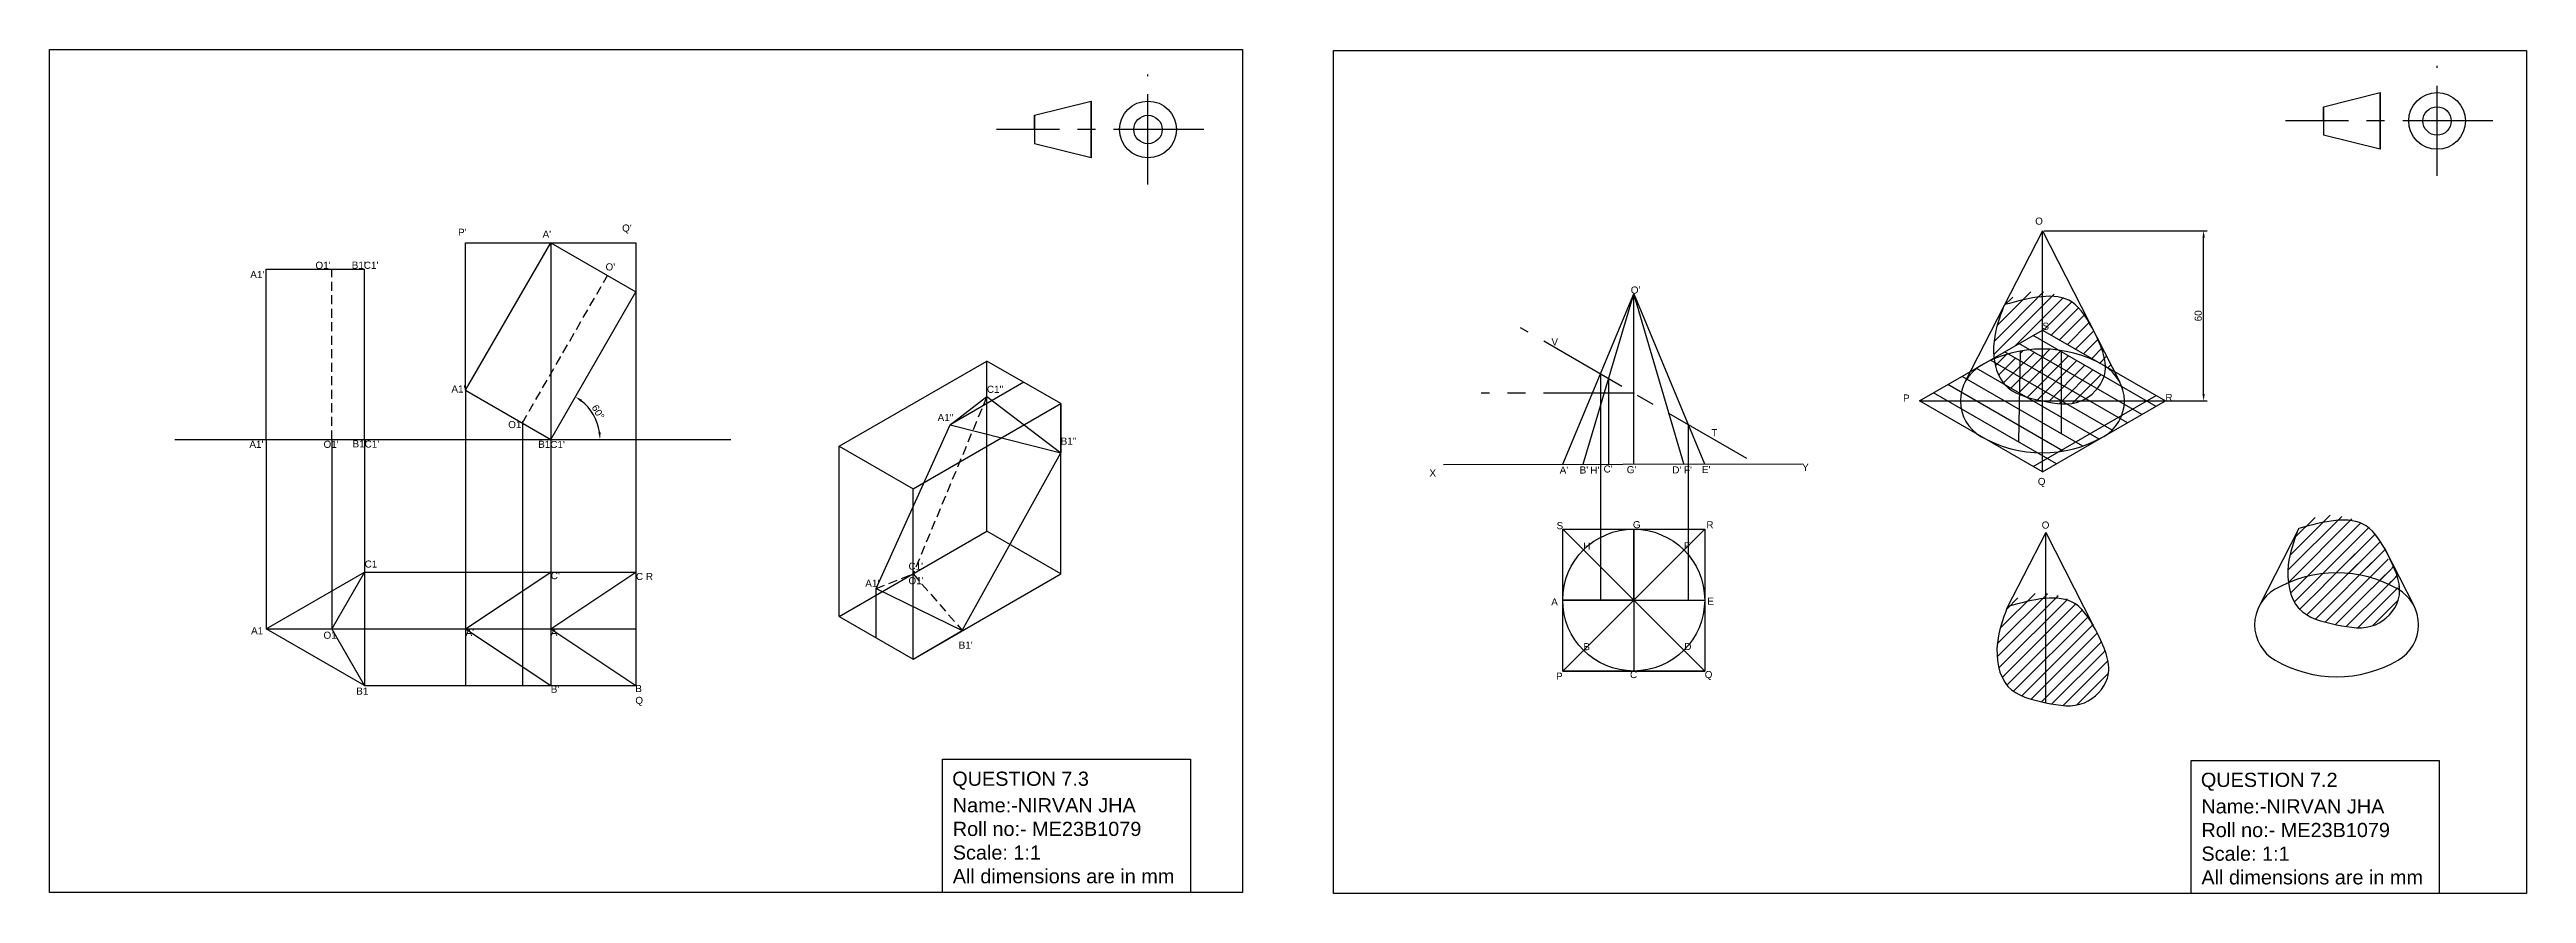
# Model space of a CAD drawing. Header units: millimetres. Extents: x 1481 to 3598, y 1607 to 1917.
# Drawn here: x 1481 to 2353, y 1607 to 1904 of the extents above; entities that cross this region are included whole.
import ezdxf

# ---------------------------------------------------------------- set-up
doc = ezdxf.new("R2010")
doc.units = ezdxf.units.MM
doc.linetypes.add('CENTER', pattern=[50.8, 31.75, -6.35, 6.35, -6.35])
doc.linetypes.add('HIDDEN2', pattern=[4.7625, 3.175, -1.5875])
doc.styles.get("Standard").update_dxf_attribs({"font": 'arial.ttf'})
doc.dimstyles.new('ISO-25', dxfattribs={"dimtxt": 2.5, "dimasz": 2.5, "dimexe": 1.25, "dimexo": 0.625, "dimtad": 1, "dimtxsty": 'Standard', "dimcen": 2.5, "dimadec": 0, "dimazin": 0, "dimtfac": 1, "dimtmove": 0, "dimatfit": 3, "dimfxl": 1, "dimarcsym": 0})

# ---------------------------------------------------------------- blocks, each defined once
blk = doc.blocks.new('*D1')
at = {"color": 0, "lineweight": -2, "transparency": 16777216}
for p, q in [((2182.85, 1840.49), (2240.23, 1840.49)), ((2238.98, 1782.99), (2238.98, 1837.99)), ((2182.85, 1780.49), (2240.23, 1780.49))]:
    blk.add_line(p, q, dxfattribs=at)
at = {"color": 0, "transparency": 16777216}
for points in [[(2238.56, 1837.99), (2239.4, 1837.99), (2238.98, 1840.49)], [(2238.56, 1782.99), (2239.4, 1782.99), (2238.98, 1780.49)]]:
    blk.add_solid(points, dxfattribs=at)
at = {"layer": 'Defpoints', "color": 0, "transparency": 16777216}
for p in [(2182.22, 1840.49), (2238.98, 1840.49), (2182.22, 1780.49)]:
    blk.add_point(p, dxfattribs=at)
at = {"color": 0, "transparency": 16777216, "insert": (2237.08, 1810.49), "char_height": 2.5, "attachment_point": 5, "rotation": 90}
blk.add_mtext('60', dxfattribs=at)
blk = doc.blocks.new('*D2')
at = {"color": 0, "lineweight": -2, "transparency": 16777216}
blk.add_arc((1657.05, 1766.96), 17.35, 8.26488, 51.73512, dxfattribs=at)
at = {"color": 0, "transparency": 16777216}
for points in [[(1667.56, 1780.23), (1668.02, 1780.92), (1665.72, 1781.98)], [(1674.63, 1769.48), (1673.8, 1769.42), (1674.39, 1766.96)]]:
    blk.add_solid(points, dxfattribs=at)
at = {"layer": 'Defpoints', "color": 0, "transparency": 16777216}
for p in [(1687.05, 1818.92), (1673.35, 1772.89), (1524.67, 1766.96), (1657.05, 1766.96), (1720.47, 1766.96)]:
    blk.add_point(p, dxfattribs=at)
at = {"color": 0, "transparency": 16777216, "insert": (1673.72, 1776.58), "char_height": 2.5, "attachment_point": 5, "rotation": 300}
blk.add_mtext('60°', dxfattribs=at)

msp = doc.modelspace()

# ---------------------------------------------------------------- hatches: boundary and pattern name
h = msp.add_hatch()
h.set_pattern_fill('ANSI31', color=256)
edge = h.paths.add_edge_path()
edge.add_spline(control_points=[(2182.224, 1818.945), (2176.912, 1819.474), (2171.598, 1818.203), (2168.923, 1814.444)], knot_values=[107.3980394, 107.3980394, 107.3980394, 107.3980394, 121.2391154, 121.2391154, 121.2391154, 121.2391154], degree=3, periodic=0)
edge.add_line((2168.923, 1814.444), (2168.58, 1813.772))
edge.add_spline(control_points=[(2168.58, 1813.772), (2167.127, 1809.863), (2165.032, 1804.228), (2164.98, 1797.629), (2165.195, 1795.658)], knot_values=[0, 0, 0, 0, 12.6479975, 18.2360053, 18.2360053, 18.2360053, 18.2360053], degree=3, periodic=0)
edge.add_line((2165.195, 1795.658), (2182.224, 1805.489))
edge.add_line((2182.224, 1805.489), (2182.224, 1818.945))
h.paths.add_polyline_path([(2182.224, 1840.489), (2182.224, 1805.489), (2207.571, 1790.855)])
edge = h.paths.add_edge_path()
edge.add_line((2182.224, 1840.489), (2182.224, 1818.945))
edge.add_spline(control_points=[(2182.224, 1818.945), (2186.024, 1818.567), (2193.618, 1815.968), (2197.336, 1810.692), (2198.947, 1807.741)], knot_values=[87.6011064, 87.6011064, 87.6011064, 87.6011064, 97.5044141, 107.3980394, 107.3980394, 107.3980394, 107.3980394], degree=3, periodic=0)
edge.add_line((2198.947, 1807.741), (2182.224, 1840.489))
h.paths.add_polyline_path([(2182.224, 1795.904), (2177.644, 1798.548, 0.0180621), (2174.548, 1798.105), (2174.48, 1794.601), (2182.224, 1790.13)])
h.paths.add_polyline_path([(2188.922, 1797.81), (2187.862, 1798.422, 0.0326587), (2182.224, 1798.791), (2182.224, 1795.904), (2188.922, 1792.036)])
edge = h.paths.add_edge_path()
edge.add_line((2188.922, 1797.81), (2188.922, 1792.036))
edge.add_line((2188.922, 1792.036), (2201.519, 1784.764))
edge.add_spline(control_points=[(2201.519, 1784.764), (2202.612, 1786.097), (2203.458, 1787.598), (2203.922, 1789.15)], knot_values=[63.4415208, 63.4415208, 63.4415208, 63.4415208, 68.3838264, 68.3838264, 68.3838264, 68.3838264], degree=3, periodic=0)
edge.add_line((2203.922, 1789.15), (2188.922, 1797.81))
h.paths.add_polyline_path([(2182.224, 1790.13), (2174.48, 1794.601), (2174.368, 1788.892), (2182.224, 1784.357)])
h.paths.add_polyline_path([(2174.48, 1794.601), (2170.182, 1797.083, 0.0374958), (2164.105, 1794.818), (2174.368, 1788.892)])
edge = h.paths.add_edge_path()
edge.add_line((2174.368, 1788.892), (2165.425, 1794.055))
edge.add_spline(control_points=[(2165.425, 1794.055), (2165.96, 1791.066), (2167.076, 1788.293), (2168.923, 1786.263), (2168.923, 1786.263)], knot_values=[19.7643991, 19.7643991, 19.7643991, 19.7643991, 28.4125281, 28.4126835, 28.4126835, 28.4126835, 28.4126835], degree=3, periodic=0)
edge.add_line((2168.923, 1786.263), (2174.257, 1783.183))
edge.add_line((2174.257, 1783.183), (2174.368, 1788.892))
edge = h.paths.add_edge_path()
edge.add_line((2182.224, 1784.357), (2174.368, 1788.892))
edge.add_line((2174.368, 1788.892), (2174.257, 1783.183))
edge.add_line((2174.257, 1783.183), (2176.387, 1781.953))
edge.add_spline(control_points=[(2176.387, 1781.953), (2178.262, 1781.353), (2180.25, 1780.902), (2182.224, 1780.489)], knot_values=[37.2526156, 37.2526156, 37.2526156, 37.2526156, 42.9127427, 42.9127427, 42.9127427, 42.9127427], degree=3, periodic=0)
edge.add_line((2182.224, 1780.489), (2182.224, 1784.357))
h.paths.add_polyline_path([(2188.922, 1786.263), (2182.224, 1790.13), (2182.224, 1784.357), (2188.922, 1780.489)])
h.paths.add_polyline_path([(2188.922, 1792.036), (2182.224, 1795.904), (2182.224, 1790.13), (2188.922, 1786.263)])
edge = h.paths.add_edge_path()
edge.add_line((2188.922, 1792.036), (2188.922, 1786.263))
edge.add_line((2188.922, 1786.263), (2197.5, 1781.31))
edge.add_spline(control_points=[(2197.5, 1781.31), (2199.005, 1782.198), (2200.393, 1783.392), (2201.519, 1784.764)], knot_values=[58.354451, 58.354451, 58.354451, 58.354451, 63.4415208, 63.4415208, 63.4415208, 63.4415208], degree=3, periodic=0)
edge.add_line((2201.519, 1784.764), (2188.922, 1792.036))
edge = h.paths.add_edge_path()
edge.add_line((2188.922, 1786.263), (2188.922, 1780.489))
edge.add_line((2188.922, 1780.489), (2195.868, 1780.489))
edge.add_spline(control_points=[(2195.868, 1780.489), (2196.422, 1780.721), (2196.969, 1780.997), (2197.5, 1781.31)], knot_values=[56.5569066, 56.5569066, 56.5569066, 56.5569066, 58.354451, 58.354451, 58.354451, 58.354451], degree=3, periodic=0)
edge.add_line((2197.5, 1781.31), (2188.922, 1786.263))
h.paths.add_polyline_path([(2182.224, 1784.357), (2182.224, 1780.489), (2188.922, 1780.489)], flags=17)
edge = h.paths.add_edge_path()
edge.add_line((2188.922, 1780.489), (2182.224, 1780.489))
edge.add_spline(control_points=[(2182.224, 1780.489), (2184.489, 1780.016), (2186.736, 1779.595), (2188.922, 1779.473)], knot_values=[42.9127427, 42.9127427, 42.9127427, 42.9127427, 49.4079772, 49.4079772, 49.4079772, 49.4079772], degree=3, periodic=0)
edge.add_line((2188.922, 1779.473), (2188.922, 1780.489))
edge = h.paths.add_edge_path()
edge.add_spline(control_points=[(2190.729, 1779.446), (2192.499, 1779.498), (2194.219, 1779.8), (2195.868, 1780.489)], knot_values=[51.2116583, 51.2116583, 51.2116583, 51.2116583, 56.5569066, 56.5569066, 56.5569066, 56.5569066], degree=3, periodic=0)
edge.add_line((2195.868, 1780.489), (2188.922, 1780.489))
edge.add_line((2188.922, 1780.489), (2190.729, 1779.446))
h.paths.add_polyline_path([(2181.442, 1804.167), (2185.021, 1804.167), (2185.021, 1809.319), (2181.442, 1809.319)], flags=9)
h = msp.add_hatch()
h.set_pattern_fill('ANSI31', color=256)
edge = h.paths.add_edge_path()
edge.add_spline(control_points=[(2302.532, 1728.882), (2300.921, 1731.833), (2294.602, 1740.798), (2277.096, 1742.033), (2272.507, 1735.585)], knot_values=[87.6011064, 87.6011064, 87.6011064, 87.6011064, 97.4947317, 121.2391154, 121.2391154, 121.2391154, 121.2391154], degree=3, periodic=0)
edge.add_line((2272.507, 1735.585), (2272.164, 1734.913))
edge.add_spline(control_points=[(2272.164, 1734.913), (2270.711, 1731.004), (2268.58, 1725.27), (2268.563, 1718.537), (2268.819, 1716.46)], knot_values=[0, 0, 0, 0, 12.6479975, 18.5572247, 18.5572247, 18.5572247, 18.5572247], degree=3, periodic=0)
edge.add_arc((2285.808, 1676.63), 43.301, 60, 113.100271, ccw=False)
edge.add_arc((2300.242, 1701.63), 14.434, 57.679559, 60, ccw=False)
edge.add_spline(control_points=[(2307.959, 1713.828), (2307.866, 1717.798), (2305.476, 1723.079), (2303.078, 1727.881), (2302.532, 1728.882)], knot_values=[72.0623401, 72.0623401, 72.0623401, 72.0623401, 84.2448644, 87.6011064, 87.6011064, 87.6011064, 87.6011064], degree=3, periodic=0)
edge.add_line((2304.091, 1725.828), (2302.532, 1728.882))
edge = h.paths.add_edge_path()
edge.add_spline(control_points=[(2268.819, 1716.46), (2269.247, 1712.996), (2272.103, 1704.894), (2285.596, 1701.45), (2299.298, 1699.208), (2307.42, 1707.641), (2307.987, 1712.629), (2307.959, 1713.828)], knot_values=[18.5572247, 18.5572247, 18.5572247, 18.5572247, 28.4125281, 42.9127427, 56.5569066, 68.3838264, 72.0623401, 72.0623401, 72.0623401, 72.0623401], degree=3, periodic=0)
edge.add_arc((2300.242, 1701.63), 14.434, 57.679559, 60)
edge.add_arc((2285.808, 1676.63), 43.301, 60, 113.100271)
h = msp.add_hatch()
h.set_pattern_fill('ANSI31', color=256)
edge = h.paths.add_edge_path()
edge.add_spline(control_points=[(2302.532, 1728.882), (2303.078, 1727.881), (2305.476, 1723.079), (2307.866, 1717.798), (2307.959, 1713.828)], knot_values=[72.0623401, 72.0623401, 72.0623401, 72.0623401, 75.4185822, 87.6011064, 87.6011064, 87.6011064, 87.6011064], degree=3, periodic=0)
edge.add_line((2304.091, 1725.828), (2302.532, 1728.882))
edge.add_spline(control_points=[(2302.532, 1728.882), (2300.921, 1731.833), (2294.602, 1740.798), (2277.096, 1742.033), (2272.507, 1735.585)], knot_values=[87.6011064, 87.6011064, 87.6011064, 87.6011064, 97.4947317, 121.2391154, 121.2391154, 121.2391154, 121.2391154], degree=3, periodic=0)
edge.add_line((2272.507, 1735.585), (2272.164, 1734.913))
edge.add_spline(control_points=[(2272.164, 1734.913), (2270.711, 1731.004), (2268.58, 1725.27), (2268.563, 1718.537), (2268.819, 1716.46)], knot_values=[0, 0, 0, 0, 12.6479975, 18.5572247, 18.5572247, 18.5572247, 18.5572247], degree=3, periodic=0)
edge.add_arc((2285.808, 1676.63), 43.301, 60, 113.100271, ccw=False)
edge.add_arc((2300.242, 1701.63), 14.434, 57.679559, 60, ccw=False)
h = msp.add_hatch()
h.set_pattern_fill('ANSI31', color=256)
h.set_pattern_definition([(45, (1.176, -106.3312), (-2.245064, 2.245064), [])])
edge = h.paths.add_edge_path()
edge.add_line((2183.4, 1734.158), (2183.4, 1712.614))
edge.add_spline(control_points=[(2183.4, 1712.614), (2187.2, 1712.236), (2194.794, 1709.637), (2198.512, 1704.361), (2200.123, 1701.41)], knot_values=[87.6011064, 87.6011064, 87.6011064, 87.6011064, 97.5044141, 107.3980394, 107.3980394, 107.3980394, 107.3980394], degree=3, periodic=0)
edge.add_line((2200.123, 1701.41), (2183.4, 1734.158))
h.paths.add_polyline_path([(2204.078, 1692.979), (2204.33, 1692.286), (2204.309, 1692.349), (2204.147, 1692.796)])
h.paths.add_polyline_path([(2205.538, 1686.671), (2205.544, 1686.373), (2205.548, 1686.37), (2205.545, 1686.543)])
h.paths.add_polyline_path([(2199.797, 1701.996), (2200.123, 1701.41), (2183.4, 1734.158), (2183.4, 1712.614), (2184.159, 1712.526), (2184.917, 1712.414), (2185.671, 1712.279), (2186.42, 1712.12), (2187.162, 1711.938), (2187.895, 1711.735), (2188.618, 1711.509), (2189.329, 1711.262), (2190.026, 1710.993), (2190.708, 1710.705), (2191.372, 1710.396), (2192.018, 1710.067), (2192.643, 1709.72), (2193.245, 1709.353), (2193.824, 1708.969), (2194.377, 1708.566), (2194.905, 1708.147), (2195.41, 1707.71), (2195.893, 1707.258), (2196.356, 1706.79), (2196.799, 1706.308), (2197.224, 1705.812), (2197.632, 1705.302), (2198.024, 1704.779), (2198.402, 1704.245), (2198.767, 1703.698), (2199.121, 1703.141), (2199.464, 1702.573)])
h.paths.add_polyline_path([(2205.478, 1687.482), (2205.531, 1686.793), (2205.521, 1686.985), (2205.484, 1687.429)])
h.paths.add_polyline_path([(2201.698, 1698.327), (2201.968, 1697.771), (2201.823, 1698.07), (2201.702, 1698.319)])
h.paths.add_polyline_path([(2205.376, 1688.27), (2205.468, 1687.568), (2205.433, 1687.874)])
h.paths.add_polyline_path([(2202.008, 1697.689), (2202.329, 1697.018), (2202.239, 1697.208), (2202.032, 1697.64)])
h.paths.add_polyline_path([(2205.244, 1689.019), (2205.371, 1688.304), (2205.369, 1688.32), (2205.293, 1688.766)])
h.paths.add_polyline_path([(2202.387, 1696.897), (2202.7, 1696.228), (2202.65, 1696.338), (2202.445, 1696.774)])
h.paths.add_polyline_path([(2205.069, 1689.816), (2205.222, 1689.128), (2205.206, 1689.213), (2205.107, 1689.661)])
h.paths.add_polyline_path([(2202.754, 1696.11), (2203.067, 1695.42), (2203.05, 1695.46), (2202.851, 1695.9)])
h.paths.add_polyline_path([(2204.856, 1690.633), (2205.038, 1689.943), (2204.997, 1690.109), (2204.878, 1690.557)])
h.paths.add_polyline_path([(2203.099, 1695.349), (2203.401, 1694.656), (2203.245, 1695.019)])
h.paths.add_polyline_path([(2204.608, 1691.459), (2204.826, 1690.737), (2204.748, 1691.005), (2204.61, 1691.453)])
h.paths.add_polyline_path([(2203.424, 1694.603), (2203.715, 1693.903), (2203.622, 1694.133), (2203.436, 1694.577)])
h.paths.add_polyline_path([(2204.363, 1692.192), (2204.604, 1691.472), (2204.463, 1691.901)])
h.paths.add_polyline_path([(2203.762, 1693.787), (2204.03, 1693.104), (2203.978, 1693.242), (2203.803, 1693.688)])
h.paths.add_polyline_path([(2204.873, 1682.149), (2204.88, 1682.167), (2204.887, 1682.185), (2204.893, 1682.203), (2204.9, 1682.221), (2204.907, 1682.239), (2204.913, 1682.257), (2204.92, 1682.275), (2204.926, 1682.293), (2204.932, 1682.311), (2204.939, 1682.329), (2204.945, 1682.347), (2204.951, 1682.365), (2204.958, 1682.383), (2204.964, 1682.401), (2204.97, 1682.419), (2204.976, 1682.437), (2204.983, 1682.456), (2204.989, 1682.474), (2204.995, 1682.492), (2205.001, 1682.51), (2205.097, 1682.819), (2205.096, 1682.819), (2204.867, 1682.132)])
h.paths.add_polyline_path([(2202.302, 1677.973), (2202.316, 1677.989), (2202.33, 1678.005), (2202.344, 1678.02), (2202.357, 1678.036), (2202.371, 1678.052), (2202.385, 1678.067), (2202.399, 1678.083), (2202.412, 1678.099), (2202.426, 1678.114), (2202.44, 1678.13), (2202.453, 1678.146), (2202.467, 1678.162), (2202.48, 1678.178), (2202.494, 1678.193), (2202.508, 1678.209), (2202.521, 1678.225), (2202.535, 1678.241), (2202.548, 1678.257), (2202.561, 1678.273), (2202.575, 1678.289), (2202.693, 1678.433), (2202.69, 1678.435), (2202.301, 1677.972)])
h.paths.add_polyline_path([(2169.072, 1705.589), (2169.12, 1705.722), (2169.096, 1705.656)])
h.paths.add_polyline_path([(2169.51, 1706.78), (2169.559, 1706.912), (2169.535, 1706.846)])
h.paths.add_polyline_path([(2169.363, 1706.383), (2169.412, 1706.516), (2169.388, 1706.449)])
h.paths.add_polyline_path([(2169.461, 1706.648), (2169.51, 1706.78), (2169.486, 1706.714)])
h.paths.add_polyline_path([(2169.29, 1706.185), (2169.339, 1706.317), (2169.315, 1706.251)])
h.paths.add_polyline_path([(2169.29, 1706.185), (2169.266, 1706.119), (2169.242, 1706.053)])
h.paths.add_polyline_path([(2169.217, 1705.987), (2169.193, 1705.92), (2169.242, 1706.053)])
h.paths.add_polyline_path([(2169.145, 1705.788), (2169.193, 1705.92), (2169.169, 1705.854)])
h.paths.add_polyline_path([(2169, 1705.391), (2169.048, 1705.523), (2169.024, 1705.457)])
h.paths.add_polyline_path([(2182.89, 1674.265), (2182.914, 1674.26), (2182.937, 1674.255), (2182.96, 1674.251), (2182.983, 1674.246)])
h.paths.add_polyline_path([(2183.006, 1674.241), (2183.029, 1674.236), (2183.053, 1674.231), (2183.076, 1674.226), (2182.983, 1674.246)])
h.paths.add_polyline_path([(2183.122, 1674.216), (2183.145, 1674.211), (2183.168, 1674.207), (2183.076, 1674.226), (2183.099, 1674.221)])
h.paths.add_polyline_path([(2183.238, 1674.192), (2183.261, 1674.187), (2183.168, 1674.207), (2183.191, 1674.202), (2183.215, 1674.197)])
h.paths.add_polyline_path([(2183.353, 1674.168), (2183.261, 1674.187), (2183.284, 1674.182), (2183.307, 1674.177), (2183.33, 1674.173)])
h.paths.add_polyline_path([(2182.52, 1674.345), (2182.427, 1674.365), (2182.451, 1674.36), (2182.474, 1674.355), (2182.497, 1674.35)])
h.paths.add_polyline_path([(2182.636, 1674.32), (2182.543, 1674.34), (2182.566, 1674.335), (2182.59, 1674.33), (2182.613, 1674.325)])
h.paths.add_polyline_path([(2182.404, 1674.37), (2182.312, 1674.39), (2182.335, 1674.385), (2182.358, 1674.38), (2182.381, 1674.375)])
h.paths.add_polyline_path([(2182.752, 1674.295), (2182.659, 1674.315), (2182.682, 1674.31), (2182.705, 1674.305), (2182.728, 1674.3)])
h.paths.add_polyline_path([(2182.289, 1674.395), (2182.196, 1674.415), (2182.219, 1674.41), (2182.242, 1674.405), (2182.265, 1674.4)])
h.paths.add_polyline_path([(2182.867, 1674.27), (2182.775, 1674.29), (2182.798, 1674.285), (2182.821, 1674.28), (2182.844, 1674.275)])
h.paths.add_polyline_path([(2182.173, 1674.42), (2182.08, 1674.44), (2182.104, 1674.435), (2182.127, 1674.43), (2182.15, 1674.425)])
h = msp.add_hatch()
h.set_pattern_fill('ANSI31', color=256)
edge = h.paths.add_edge_path()
edge.add_spline(control_points=[(2183.4, 1712.614), (2178.088, 1713.143), (2172.774, 1711.871), (2170.099, 1708.112)], knot_values=[107.3980394, 107.3980394, 107.3980394, 107.3980394, 121.2391154, 121.2391154, 121.2391154, 121.2391154], degree=3, periodic=0)
edge.add_line((2170.099, 1708.112), (2169.755, 1707.44))
edge.add_spline(control_points=[(2169.755, 1707.44), (2168.303, 1703.532), (2165.039, 1694.752), (2167.597, 1677.957), (2178.343, 1675.214), (2183.4, 1674.158)], knot_values=[0, 0, 0, 0, 12.6479975, 28.4125281, 42.9127427, 42.9127427, 42.9127427, 42.9127427], degree=3, periodic=0)
edge.add_line((2183.4, 1674.158), (2183.4, 1712.614))
edge = h.paths.add_edge_path()
edge.add_spline(control_points=[(2183.4, 1674.158), (2188.158, 1673.164), (2196.89, 1671.735), (2208.406, 1683.693), (2203.636, 1694.47), (2200.67, 1700.409), (2200.123, 1701.41)], knot_values=[42.9127427, 42.9127427, 42.9127427, 42.9127427, 56.5569066, 68.3838264, 84.2448644, 87.6011064, 87.6011064, 87.6011064, 87.6011064], degree=3, periodic=0)
edge.add_spline(control_points=[(2200.123, 1701.41), (2198.512, 1704.361), (2194.794, 1709.637), (2187.2, 1712.236), (2183.4, 1712.614)], knot_values=[87.6011064, 87.6011064, 87.6011064, 87.6011064, 97.4947317, 107.3980394, 107.3980394, 107.3980394, 107.3980394], degree=3, periodic=0)
edge.add_line((2183.4, 1712.614), (2183.4, 1674.158))

# ---------------------------------------------------------------- linework, layer by layer
at = {"linetype": 'CENTER'}
for p, q in [((1867.304, 1856.785), (1867.304, 1895.512)), ((2321.183, 1859.793), (2321.183, 1898.521)), ((1886.948, 1876.149), (1813.977, 1876.149)), ((2340.826, 1879.157), (2267.855, 1879.157)), ((2078.188, 1760.231), (1998.456, 1806.264)), ((2038.322, 1783.247), (1984.668, 1783.247))]:
    msp.add_line(p, q, dxfattribs=at)
for p, q in [((1827.304, 1881.149), (1847.304, 1886.149)), ((1847.304, 1876.149), (1847.304, 1886.149)), ((1847.304, 1886.149), (1847.304, 1876.149)), ((1847.304, 1886.149), (1847.304, 1866.149)), ((2281.183, 1884.157), (2301.183, 1889.157)), ((2281.183, 1879.157), (2281.183, 1884.157)), ((2281.183, 1884.157), (2281.183, 1879.157)), ((2301.183, 1879.157), (2301.183, 1889.157)), ((2301.183, 1889.157), (2301.183, 1879.157)), ((2301.183, 1889.157), (2301.183, 1869.157)), ((1827.304, 1876.149), (1827.304, 1881.149)), ((1827.304, 1881.149), (1827.304, 1876.149)), ((1827.304, 1876.149), (1827.304, 1871.149)), ((1847.304, 1876.149), (1847.304, 1866.149)), ((1847.304, 1866.149), (1847.304, 1876.149)), ((2281.183, 1879.157), (2281.183, 1874.157)), ((2301.183, 1879.157), (2301.183, 1869.157)), ((2301.183, 1869.157), (2301.183, 1879.157)), ((1847.304, 1866.149), (1827.304, 1871.149)), ((2301.183, 1869.157), (2281.183, 1874.157)), ((2182.224, 1780.489), (2182.224, 1840.489)), ((1627.048, 1784.278), (1657.048, 1836.239)), ((1627.048, 1784.278), (1627.048, 1836.238)), ((1627.048, 1836.238), (1657.048, 1836.238)), ((1657.048, 1836.239), (1687.048, 1818.919)), ((1657.048, 1836.239), (1657.048, 1680.18)), ((1657.048, 1836.239), (1687.048, 1836.239)), ((1687.048, 1836.239), (1687.048, 1818.919)), ((1556.874, 1766.957), (1556.874, 1826.957)), ((1556.874, 1826.957), (1591.515, 1826.957)), ((1591.515, 1766.957), (1591.515, 1826.957)), ((1657.048, 1766.957), (1687.048, 1818.919)), ((1687.048, 1818.919), (1687.048, 1680.18)), ((2013.322, 1758.2), (2038.322, 1818.2)), ((2020.587, 1758.214), (2038.322, 1818.2)), ((2038.322, 1758.247), (2038.322, 1818.2)), ((2038.322, 1818.2), (2063.278, 1758.295)), ((2055.942, 1758.281), (2038.322, 1818.2)), ((2138.922, 1780.489), (2182.224, 1805.489)), ((2182.224, 1755.489), (2182.224, 1805.489)), ((2182.224, 1805.489), (2225.525, 1780.489)), ((2212.224, 1772.81), (2168.922, 1797.81)), ((2217.224, 1775.697), (2173.922, 1800.697)), ((2173.922, 1766.056), (2174.548, 1798.105)), ((2222.224, 1778.583), (2178.922, 1803.583)), ((2188.922, 1768.942), (2188.922, 1797.81)), ((1758.64, 1764.567), (1810.602, 1794.567)), ((1810.602, 1734.567), (1810.602, 1794.567)), ((1836.583, 1779.567), (1810.602, 1794.567)), ((2026.583, 1790.025), (2026.583, 1710.329)), ((2029.454, 1788.207), (2029.512, 1758.231)), ((2196.455, 1764.593), (2153.922, 1789.15)), ((2202.181, 1767.061), (2158.922, 1792.036)), ((2206.767, 1770.187), (2163.922, 1794.923)), ((1627.048, 1784.278), (1627.048, 1680.159)), ((1627.048, 1784.278), (1657.048, 1766.957)), ((1784.621, 1749.567), (1836.583, 1779.567)), ((1823.592, 1787.067), (1797.612, 1772.067)), ((1797.612, 1772.067), (1810.602, 1782.08)), ((1810.602, 1782.08), (1836.583, 1762.246)), ((1836.583, 1719.567), (1836.583, 1779.567)), ((1836.583, 1779.567), (1836.583, 1762.246)), ((2038.322, 1758.247), (2038.322, 1783.247)), ((2182.224, 1755.489), (2138.922, 1780.489)), ((2182.224, 1755.489), (2138.922, 1780.489)), ((2138.922, 1780.489), (2225.525, 1780.489)), ((2187.224, 1758.376), (2143.922, 1783.376)), ((2189.542, 1762.811), (2148.922, 1786.263)), ((2178.922, 1757.395), (2222.224, 1782.395)), ((2182.224, 1755.489), (2225.525, 1780.489)), ((2182.224, 1755.489), (2225.525, 1780.489)), ((1647.048, 1772.731), (1647.048, 1680.18)), ((1771.631, 1714.387), (1797.612, 1772.067)), ((1797.612, 1772.067), (1836.583, 1762.246)), ((2057.495, 1772.178), (2057.495, 1758.281)), ((1524.67, 1766.957), (1720.471, 1766.957)), ((1556.874, 1766.957), (1556.874, 1700.18)), ((1579.968, 1766.957), (1579.968, 1700.18)), ((1591.515, 1766.957), (1591.515, 1720.18)), ((1758.64, 1704.567), (1758.64, 1764.567)), ((1758.64, 1764.567), (1784.621, 1749.567)), ((1801.942, 1699.567), (1836.583, 1762.246)), ((1971.412, 1758.119), (2097.631, 1758.361)), ((2057.495, 1758.281), (2057.495, 1710.329)), ((1784.621, 1689.567), (1784.621, 1749.567)), ((1758.64, 1704.567), (1810.602, 1734.567)), ((1836.583, 1719.567), (1810.602, 1734.567)), ((2013.322, 1735.329), (2063.322, 1685.329)), ((2013.322, 1685.329), (2063.322, 1735.329)), ((2038.322, 1710.329), (2038.322, 1735.329)), ((2038.322, 1735.329), (2038.322, 1685.329)), ((2183.4, 1674.158), (2183.4, 1734.158)), ((1556.874, 1700.18), (1591.515, 1720.18)), ((1591.515, 1720.18), (1579.968, 1700.18)), ((1591.515, 1720.18), (1591.515, 1680.18)), ((1591.515, 1720.18), (1687.048, 1720.18)), ((1627.048, 1700.18), (1657.048, 1720.18)), ((1647.048, 1720.18), (1657.048, 1720.18)), ((1647.048, 1720.18), (1687.048, 1720.18)), ((1657.048, 1700.18), (1687.048, 1720.18)), ((1784.621, 1689.567), (1836.583, 1719.567)), ((1771.631, 1697.067), (1771.631, 1714.387)), ((1771.631, 1714.387), (1801.942, 1699.567)), ((2038.322, 1710.329), (2013.322, 1710.329)), ((2013.322, 1710.329), (2063.322, 1710.329)), ((1758.64, 1704.567), (1784.621, 1689.567)), ((1591.515, 1680.18), (1556.874, 1700.18)), ((1556.874, 1700.18), (1579.968, 1700.18)), ((1591.515, 1680.18), (1579.968, 1700.18)), ((1579.968, 1700.18), (1687.048, 1700.18)), ((1627.048, 1700.18), (1657.048, 1700.18)), ((1627.048, 1700.18), (1657.048, 1700.18)), ((1627.048, 1700.18), (1657.048, 1680.18)), ((1657.048, 1700.18), (1687.048, 1680.18)), ((1784.621, 1689.567), (1801.942, 1699.567)), ((2013.322, 1685.329), (2063.322, 1685.329)), ((1591.515, 1680.18), (1687.048, 1680.18)), ((1647.048, 1680.18), (1657.048, 1680.18)), ((1647.048, 1680.18), (1687.048, 1680.18))]:
    msp.add_line(p, q)
at = {"color": 40, "true_color": 0xf8d731}
for p, q in [((2182.224, 1840.489), (2154.935, 1787.054)), ((2182.224, 1840.489), (2209.512, 1787.054)), ((2272.507, 1735.585), (2258.52, 1708.195)), ((2302.532, 1728.882), (2313.096, 1708.195))]:
    msp.add_line(p, q, dxfattribs=at)
at = {"linetype": 'HIDDEN2'}
for p, q in [((1579.968, 1766.957), (1579.968, 1826.957)), ((1647.048, 1772.731), (1677.048, 1824.692)), ((1810.602, 1782.08), (1784.621, 1719.567)), ((1771.631, 1714.387), (1784.621, 1719.567)), ((1784.621, 1719.567), (1801.942, 1699.567))]:
    msp.add_line(p, q, dxfattribs=at)
at = {"color": 114, "true_color": 0x139b48}
for q in [(2169.755, 1707.44), (2200.123, 1701.41)]:
    msp.add_line((2183.4, 1734.158), q, dxfattribs=at)
for points in [[(1480.578, 1904.332), (1900.578, 1904.332), (1900.578, 1607.332), (1480.578, 1607.332)], [(1932.651, 1903.938), (2352.651, 1903.938), (2352.651, 1606.938), (1932.651, 1606.938)], [(2013.322, 1735.329), (2063.322, 1735.329), (2063.322, 1685.329), (2013.322, 1685.329)], [(1794.974, 1654.214), (1882.257, 1654.214), (1882.257, 1607.332), (1794.974, 1607.332)], [(2234.59, 1653.82), (2321.872, 1653.82), (2321.872, 1606.938), (2234.59, 1606.938)]]:
    msp.add_lwpolyline(points, close=True)
for centre, radius in [((1867.304, 1876.149), 10), ((2321.183, 1879.157), 10), ((2321.183, 1879.157), 5), ((1867.304, 1876.149), 5), ((2038.322, 1710.329), 25)]:
    msp.add_circle(centre, radius)
msp.add_arc((2182.224, 1755.489), 43.301, 60, 120)
at = {"color": 40, "true_color": 0xf8d731}
for centre, radius, start, end in [((2167.79, 1780.489), 14.434, 120, 240), ((2196.657, 1780.489), 14.434, 300, 60), ((2182.224, 1805.489), 43.301, 240, 300), ((2285.808, 1676.63), 43.301, 60, 120), ((2271.374, 1701.63), 14.434, 120, 240), ((2300.242, 1701.63), 14.434, 300, 60), ((2285.808, 1726.63), 43.301, 240, 300)]:
    msp.add_arc(centre, radius, start, end, dxfattribs=at)
at = {"end_tangent": (-0.5798009, -0.8147582)}
for points in [[(2168.58, 1813.772), (2165.204, 1801.582), (2168.922, 1786.263), (2182.224, 1780.489), (2195.868, 1780.489), (2203.922, 1789.15), (2200.529, 1804.643), (2192.652, 1815.297), (2168.923, 1814.444)], [(2272.164, 1734.913), (2268.788, 1722.724), (2272.507, 1707.404), (2285.808, 1701.63), (2299.452, 1701.63), (2307.507, 1710.291), (2304.114, 1725.785), (2296.236, 1736.438), (2272.507, 1735.585)], [(2169.755, 1707.44), (2166.38, 1695.251), (2170.098, 1679.932), (2183.4, 1674.158), (2197.044, 1674.158), (2205.098, 1682.818), (2201.705, 1698.312), (2193.828, 1708.966), (2170.099, 1708.112)]]:
    msp.add_spline(points, degree=3, dxfattribs=at)
for p in [(2026.583, 1790.025), (2029.495, 1788.344), (2038.322, 1783.247), (2050.702, 1776.1), (2057.495, 1772.178)]:
    msp.add_point(p)

# ---------------------------------------------------------------- texts
at = {"attachment_point": 1}
for s, width, insert, char_height in [("P'", 4.27785, (1624.408, 1841.18), 2.5), ("A'", 5.30124, (1654.172, 1840.529), 2.5), ("Q'", 8, (1682.166, 1842.667), 2.5), ('O', 7.59518, (2179.674, 1845.11), 2.5), ("A1'", 5.52115, (1551.251, 1826.283), 2.5), ("O1'", 3.47432, (1574.194, 1829.544), 2.5), ("B1'", 9.79073, (1586.982, 1829.612), 2.5), ("C1'", 4.30691, (1591.236, 1829.543), 2.5), ("O'", 5.55296, (1676.338, 1828.983), 2.5), ("O'", 7.59518, (2037.288, 1820.824), 2.5), ('S', 6.42373, (2182.224, 1808.075), 2.5), ('V', 4.19388, (2009.358, 1802.564), 2.5), ("A1'", 4.08116, (1622.073, 1785.949), 2.5), ("C1''", 4.30691, (1810.602, 1785.851), 2.5), ('P', 4.74052, (2133.175, 1782.767), 2.5), ('R', 5.58585, (2225.525, 1782.989), 2.5), ("O1'", 4.38652, (1642.059, 1773.422), 2.5), ("A1''", 4.08116, (1793.246, 1775.906), 2.5), ('T', 7.72557, (2065.644, 1770.58), 2.5), ("A1'", 5.52115, (1550.94, 1766.474), 2.5), ("O1'", 3.47432, (1577.047, 1766.47), 2.5), ("B1'", 9.79073, (1587.261, 1766.618), 2.5), ("C1'", 4.30691, (1591.515, 1766.549), 2.5), ("B1'", 9.79073, (1652.615, 1766.472), 2.5), ("C1'", 4.30691, (1656.868, 1766.403), 2.5), ("B1''", 9.79073, (1836.583, 1767.593), 2.5), ('X', 6.09412, (1966.406, 1756.344), 2.5), ("A'", 3.04294, (2012.268, 1757.38), 2.5), ("B'", 3.12518, (2019.3, 1757.422), 2.5), ("H'", 2.59516, (2023.06, 1757.322), 2.5), ("C'", 3.41902, (2027.715, 1757.774), 2.5), ("G'", 5.28163, (2035.871, 1757.527), 2.5), ("D'", 3.98564, (2051.903, 1757.454), 2.5), ("F'", 4.78276, (2056.022, 1757.454), 2.5), ("E'", 4.27732, (2062.365, 1757.587), 2.5), ('Y', 7.34965, (2097.631, 1758.361), 2.5), ('Q', 7.82018, (2180.598, 1753.381), 2.5), ('S', 6.42373, (2011.167, 1737.805), 2.5), ('G', 10.10257, (2038.041, 1738.149), 2.5), ('R', 5.58585, (2063.911, 1738.112), 2.5), ('O', 7.59518, (2181.969, 1738.02), 2.5), ('H', 7.87658, (2020.536, 1730.56), 2.5), ('F', 5.13724, (2055.99, 1730.703), 2.5), ('C1', 4.30691, (1591.515, 1724.274), 2.5), ("C'", 5.75619, (1657.048, 1720.18), 2.5), ('C R', 5.75619, (1687.048, 1719.885), 2.5), ("O1'", 4.38652, (1782.993, 1718.431), 2.5), ("C1'", 4.30691, (1782.994, 1723.525), 2.5), ("A1'", 4.08116, (1767.785, 1717.504), 2.5), ('A', 14.76735, (2009.287, 1710.932), 2.5), ('E', 4.70913, (2064.248, 1711.178), 2.5), ('A1', 5.52115, (1551.538, 1700.773), 2.5), ('O1', 3.47432, (1577.021, 1699.192), 2.5), ("A'", 4.98447, (1627.048, 1700.18), 2.5), ('A', 4.84691, (1657.048, 1700.18), 2.5), ("B1'", 9.79073, (1800.663, 1695.717), 2.5), ('B', 5.74286, (2020.621, 1695.173), 2.5), ('D', 5.46939, (2056.133, 1695.202), 2.5), ('P', 17.31613, (2010.981, 1684.765), 2.5), ('C', 9.02449, (2037.023, 1685.329), 2.5), ('Q', 7.82018, (2063.322, 1685.329), 2.5), ('B1', 9.79073, (1588.566, 1679.512), 2.5), ("B'", 3.94947, (1657.048, 1680.18), 2.5), ('B Q', 3.94947, (1686.83, 1680.4), 2.5), ('QUESTION 7.3', 102.04758, (1798.4, 1649.881), 5), ('QUESTION 7.2', 102.04758, (2238.016, 1649.487), 5), ('Name:-NIRVAN JHA^I\\PRoll no:- ME23B1079\\PScale: 1:1\\PAll dimensions are in mm', 101.8567, (1798.591, 1640.543), 5), ('Name:-NIRVAN JHA^I\\PRoll no:- ME23B1079\\PScale: 1:1\\PAll dimensions are in mm', 101.8567, (2238.207, 1640.149), 5)]:
    msp.add_mtext_dynamic_manual_height_columns(s, width=width, gutter_width=12.5, heights=[0], dxfattribs=dict(at, insert=insert, char_height=char_height))

# ---------------------------------------------------------------- dimensions: what is measured, and where the dimension line sits
dim = msp.add_linear_dim(base=(2238.979, 1840.489), p1=(2182.224, 1780.489), p2=(2182.224, 1840.489), angle=90, dimstyle='ISO-25')
dim.commit()
dim.dimension.update_dxf_attribs({"geometry": '*D1', "text_midpoint": (2237.077, 1810.489)})
dim = msp.add_angular_dim_2l(base=(1673.348, 1772.89), line1=((1524.67, 1766.957), (1720.471, 1766.957)), line2=((1657.048, 1766.957), (1687.048, 1818.919)), dimstyle='ISO-25')
dim.commit()
dim.dimension.update_dxf_attribs({"geometry": '*D2', "text_midpoint": (1673.717, 1776.581)})

doc.saveas('drawing.dxf')
